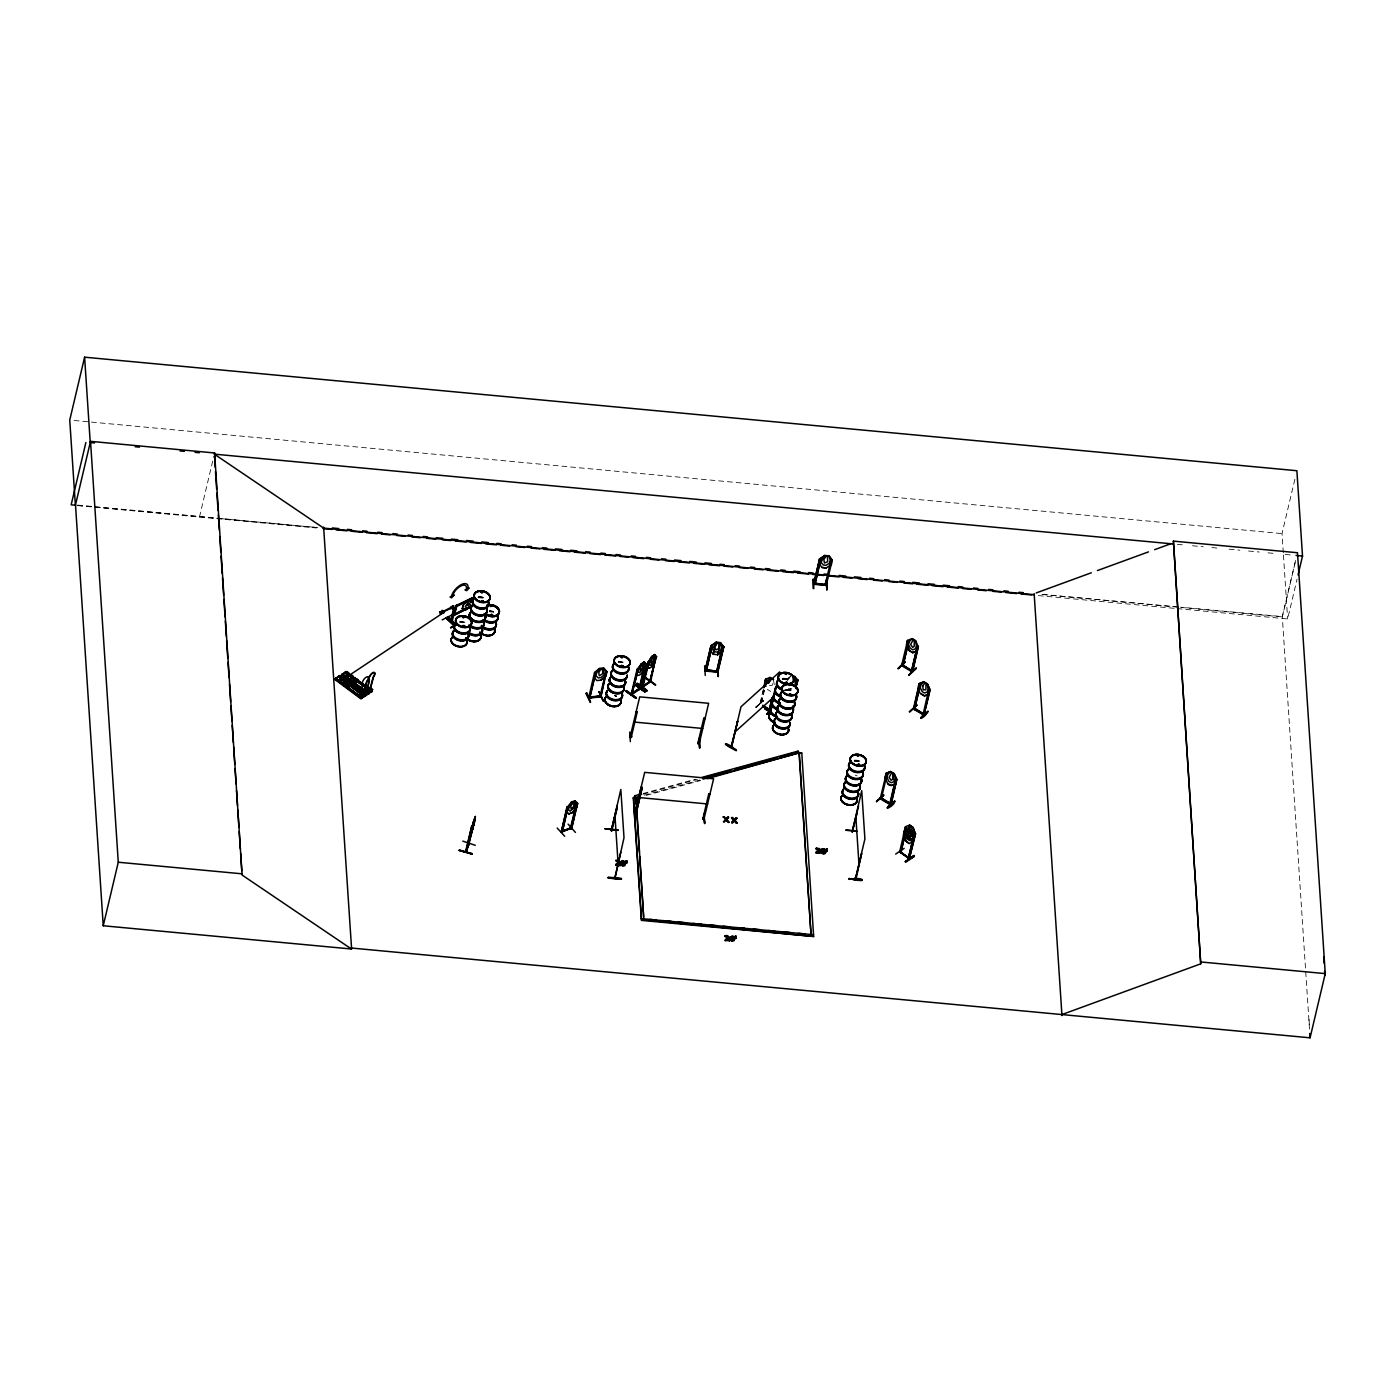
<?xml version="1.0" encoding="UTF-8"?>
<svg xmlns="http://www.w3.org/2000/svg" width="1395" height="1395" viewBox="0 0 1395 1395"><rect width="100%" height="100%" fill="white"/><g stroke="black" fill="none" stroke-linecap="round" stroke-linejoin="round"><path stroke-width="0.75" stroke-dasharray="5 3.75" d="M199.468 517.022L213.836 456.235M763.03 700.743L756.177 706.986M763.239 689.827L759.804 704.632L760.135 703.289M760.537 702.191L763.501 689.618M761.217 702.993L764.198 690.42M761.478 702.784L764.46 690.194M756.038 707.509L763.675 700.621L756.003 707.335M772.534 683.689L772.115 685.451L769.412 685.555M1283.295 552.804L1282.022 533.605L1294.909 479.113M1295.571 560.459L1282.301 616.59L1180.885 607.226M1309.504 1029.126L1282.319 616.921L1295.536 561.017M1177.101 608.586L1287.655 618.944L1297.071 579.117M787.495 680.655L789.5 677.97M767.285 689.322L770.755 691.467M755.532 707.108L763.64 700.604M790.407 676.436L785.315 680.708L790.494 676.627M643.13 793.493L695.46 779.177M642.938 794.278L697.361 779.404M644.385 795.167L700.9 779.718M646.286 795.377L700.708 780.503M77.684 505.426L220.096 518.574M222.258 518.766L317.206 527.537M1178.723 607.017L1040.618 594.287L1178.74 607.226M74.092 420.47L89.263 421.9M91.442 422.092L1282.022 533.605M1177.363 544.346L1183.832 544.957M1192.463 545.759L1203.257 546.77M1211.889 547.572L1220.52 548.392M1229.152 549.194L1239.928 550.205M1248.56 551.008L1259.354 552.019M1267.985 552.838L1276.617 553.641M1285.248 554.443L1293.88 555.262M1180.902 607.435L1282.319 616.921M77.649 505.077L321.548 527.92M77.51 505.6L316.526 527.99M1038.368 595.595L1174.921 608.394M614.637 695.39L616.642 696.157A8.196 5.528 13.3 0 0 614.62 695.442M773.44 679.766L774.242 684.753M1283.435 554.948L1287.655 618.944M1309.051 1019.518L1309.504 1027.644M478.067 597.81A8.178 5.528 13.3 0 1 482.234 598.193M478.136 597.322A8.3 5.597 13.3 0 1 484.361 598.472M478.223 596.973A8.3 5.597 13.3 0 1 484.449 598.124M478.345 596.659A8.178 5.51 13.3 0 1 484.483 597.792M489.331 611.725A8.178 5.528 13.3 0 1 491.424 612.109M489.418 611.237A8.3 5.597 13.3 0 1 493.551 612.388M489.506 610.888A8.3 5.597 13.3 0 1 493.638 612.021M489.61 610.574A8.178 5.51 13.3 0 1 493.673 611.707M459.67 622.275A8.3 5.597 13.3 0 1 463.907 622.676M459.757 621.926A8.3 5.597 13.3 0 1 463.977 622.327M459.897 621.612A8.178 5.51 13.3 0 1 466.035 622.745M618.142 662.276A8.3 5.597 13.3 0 1 622.379 662.677M618.229 661.928A8.3 5.597 13.3 0 1 622.449 662.311M618.369 661.614A8.178 5.51 13.3 0 1 624.507 662.747M614.55 695.704A8.178 5.51 13.3 0 1 616.538 696.454A8.196 5.528 13.3 0 0 614.567 695.669M784.06 690.508A8.3 5.597 13.3 0 1 790.215 690.525M785.908 690.473A8.3 5.597 13.3 0 1 788.001 690.49M784.217 690.194A8.178 5.51 13.3 0 1 792.255 690.943M790.825 688.433A8.178 5.51 13.3 0 1 785.245 689.548M782.438 678.284A8.178 5.51 13.3 0 1 790.302 680.481M791.75 688.555A8.178 5.51 13.3 0 1 788.942 690.333M782.159 679.452A8.178 5.51 13.3 0 1 786.327 679.836M790.738 689.269A8.3 5.597 13.3 0 1 785.071 690.403M782.211 678.964A8.3 5.597 13.3 0 1 788.454 680.115M790.825 688.921A8.3 5.597 13.3 0 1 785.158 690.054M782.299 678.598A8.3 5.597 13.3 0 1 788.541 679.749M790.023 689.06A8.3 5.597 13.3 0 1 790.93 690.525M790.006 688.694A8.178 5.51 13.3 0 1 790.913 690.141M789.936 689.426A8.3 5.597 13.3 0 1 790.843 690.874M788.384 688.572A8.178 5.51 13.3 0 1 789.744 689.862M854.176 761.356A8.178 5.51 13.3 0 1 858.343 761.74M854.228 760.85A8.3 5.597 13.3 0 1 860.471 762.001M854.315 760.502A8.3 5.597 13.3 0 1 860.558 761.653M854.455 760.188A8.178 5.51 13.3 0 1 862.319 762.367M855.17 775.149A8.161 5.493 13.3 0 1 857.14 775.899"/><path stroke-width="1.5" d="M369.239 692.513L371.209 688.903L367.129 691.467L369.396 679.749A4.377 1.744 -53.3 0 1 370.442 675.302A4.377 1.744 -53.3 0 1 374.505 672.652A4.377 1.744 -53.3 0 1 373.459 677.098L369.483 692.687L370.529 689.392L346.099 671.727C355.533 673.21 336.003 680.254 348.82 673.366M369.413 689.636L369.937 687.578L372.604 689.548L371.279 691.955M363.642 694.675L363.049 693.367L362.822 696.925L364.792 693.315L364.13 696.07M370.285 689.793L370.721 689.252M608.272 878.135C648.239 881.431 581.419 874.682 621.176 879.321M608.342 877.193L621.263 878.344M621.159 878.902L608.22 877.682M849.171 879.338C865.127 876.025 867.952 884.064 849.241 878.397M862.093 880.489L849.119 878.902M915.382 833.792L913.08 827.444L909.767 825.02L905.477 826.694L899.67 851.979L909.523 857.977M899.967 851.055L901.135 851.403M900.891 851.979L909.296 858.971L915.556 833.547L914.318 832.78L908.424 858.256M908.79 857.995L909.61 858.692L900.037 851.735M909.819 857.733L908.999 857.14M819.493 851.595C817.766 854.246 815.116 852.31 819.894 852.746A2.162 1.447 13.3 0 0 820.417 852.031M472.696 825.77L470.969 833.547L474.317 822.457M626.774 863.296L626.965 860.942C624.071 861.221 628.343 865.563 625.954 860.837M736.054 938.504C735.549 931.843 735.339 942.392 736.264 936.15M826.328 848.735C827.915 854.647 826.014 846.538 827.218 849.346M827.148 851.194L827.34 848.823M454.944 614.096L464.936 608.778M457.159 605.046L456.409 606.563M454.404 615.003L456.217 605.378L454.334 615.09L470.568 606.511L467.185 607.732L465.215 606.86L468.65 601.559L471.737 600.077M820.434 851.735L820.277 852.554A2.162 1.447 13.3 0 1 819.772 853.269L816.232 853.095L816.319 851.892L819.423 852.014L817.453 850.566L819.336 851.874M466.366 851.212L468.964 843.905M466.593 850.305L465.459 851.578M469.226 843.504L468.859 842.58L468.598 843.644M474.457 822.492L472.19 830.339L474.073 822.928M455.537 613.748L454.997 614.375M453.236 609.685L455.049 608.237L453.724 608.534L450.393 621.368L451.544 620.949M450.812 607.488L442.633 611.725M441.901 611.83C441.082 607.627 446.138 613.277 442.86 613.085M349.517 685.433L348.82 683.986L347.041 684.247M454.072 609.074L453.061 609.51L454.822 608.011M454.351 608.656L451.038 622.013L452.137 621.49M728.853 937.928C728.486 933.377 722.523 936.376 727.928 937.736M611.219 829.938L611.341 830.827L617.27 805.578M612.074 829.92C611.132 826.607 611.864 832.989 611.707 829.851M614.62 877.193L615.195 876.566M615.021 878.205L624.001 837.715L620.827 789.465L611.289 830.688M852.31 830.914L852.955 830.967M857.193 812.884L852.136 831.961L861.726 790.686L864.9 838.936L855.362 879.46C854.943 874.979 856.757 880.681 855.798 878.519M855.466 878.466L856.024 877.612M618.63 862.528C618.002 859.215 613.922 861.412 618.683 862.145M462.582 617.392L463.89 617.619L462.739 617.392M462.844 617.497L463.925 617.27M463.14 625.867L463.279 626.512M463.611 625.535L464.587 626.46L462.704 626.024M482.095 592.823L481.728 591.986M481.903 592.596L481.083 592.055M482.408 592.561L481.048 592.439M483.42 601.82L483.019 600.774M491.232 605.883L490.308 606.459L491.249 606.302M490.238 615.09L491.441 614.323M490.377 614.776L490.656 615.736M491.807 615.422L492.679 615.09L491.912 615.718M561.784 831.629L561.226 832.379L567.224 807.164L568.393 806.694M568.253 806.868L566.963 806.868L561.174 832.344L571.793 827.723M621.874 656.853L621.019 657.254L622.432 657.394M621.961 657.167L622.414 657.516M621.525 665.694L623.425 666.775M623.513 666.13L622.083 665.711M622.885 666.688L623.373 665.903M786.396 673.802L785.211 674.186M785.437 673.855L786.013 674.5M785.141 682.8L786.972 682.225L787.059 683.742M786.623 683.48L786.623 682.12M789.151 685.433L790.076 685.329M789.5 694.03C793.441 695.39 785.995 694.57 791.035 694.222M791.296 694.78L789.396 693.629M857.297 755.497L858.5 756.09M857.158 764.704L859.459 764.477M859.32 765.524L859.529 764.617L858.64 765.367M362.56 693.716L362.369 693.019M363.886 693.89L366.798 681.318A4.377 1.744 -53.3 0 0 367.844 676.871A4.377 1.744 -53.3 0 0 363.781 679.522A4.377 1.744 -53.3 0 0 362.735 683.968M368.89 689.113L370.25 689.252M370.547 690.281L370.756 689.531M371 689.827L370.041 689.095M620.758 862.877L620.949 861.848M730.056 938.085L730.248 937.056M821.149 850.776C820.992 847.759 826.067 849.119 825.509 851.77M887.063 774.12L881.239 799.265L880.681 797.469M911.371 670.35L903.175 665.45M913.289 708.904L914.492 709.549L920.316 684.335C917.352 681.911 918.241 692.722 920.84 693.803L924.484 695.948L929.105 694.012L924.449 695.809M913.568 708.067L923.228 713.769M914.388 709.497L919.584 688.31M928.983 689.2L930.151 689.74L924.065 715.182L923.124 713.682M924.31 714.955L913.62 708.608M625.256 863.958L622.728 865.58L620.897 862.964M825.456 852.886L825.648 851.857M711.991 646.094L710.997 645.589L704.946 671.03L717.85 672.181L723.813 647.001L720.361 642.746L716.088 642.363L710.822 645.99M722.767 646.949L723.639 646.705L722.47 646.6L716.559 672.163L722.418 647.018M831.455 560.058L831.525 564.33L826.276 567.922L821.899 567.503L818.673 562.987M596.049 672.686L594.549 672.564L588.603 698.041L600.896 695.652M605.971 671.815L600.722 696.994M890.08 803.032L889.661 804.305L895.625 778.794L896.636 779.665L890.795 804.88C890.795 804.95 875.432 796.597 881.448 798.341M917.404 646.216L911.301 671.466L912.592 671.692L918.433 646.513L917.16 645.868M822.248 849.764L822.091 851.456M473.742 823.957L474.474 818.778M474.684 819.964C477.631 804.88 470.586 841.865 470.185 834.663M576.955 803.677L576.641 803.764M624.332 864.133L622.85 865.057L621.821 863.052M733.439 940.178L733.09 936.777L730.265 937.178M824.532 852.868L824.183 849.45L822.126 850.287M454.334 615.09L470.377 607.366L470.272 606.25M770.458 710.753L762.734 705.957M638.544 668.746L632.005 693.751M649.146 661.614L642.886 687.037M655.981 656.993L649.617 682.434L656.068 656.452L650.576 681.876L650.767 680.882L649.495 681.266M473.219 825.299L473.812 822.858M764.669 708.834L770.197 712.374L779.648 671.919L741.007 706.759L731.381 747.249L732.427 745.697M773.057 698.32L769.36 713.019L770.005 711.154M362.543 683.829L360.468 695.704L364.548 693.141L362.595 696.75M369.187 679.592L366.92 691.327L369.797 689.444L373.25 676.941A4.377 1.744 -53.3 0 0 374.296 672.495A4.377 1.744 -53.3 0 0 370.25 675.145A4.377 1.744 -53.3 0 0 369.187 679.592L369.396 679.749M611.481 828.996L611.847 830.67M614.951 878.17L614.532 877.124M852.101 831.036L852.938 831.036M1298.047 574.932L1302.512 556.064L1296.879 470.725L84.607 357.19L69.75 420.069L75.382 505.408L90.518 441.343L214.603 452.974L242.085 875.031L351.435 949.001L351.383 948.025L1310.079 1037.81L1325.25 973.623L1297.489 552.734L1173.404 541.12L1200.729 963.84L1061.891 1014.566M85.897 442.477L71.162 504.833L75.522 505.234M214.603 452.974L215.196 467.168M323.623 527.136L351.61 949.019L103.247 925.757L118.279 862.232L90.518 441.343M363.293 691.798L365.943 693.786L365.56 695.425L360.852 698.843L334.713 679.365L339.508 675.633L342.089 677.935M337.869 680.411L342.159 677.604M338.497 676.697L339.508 675.633M443.959 612.335L339.63 681.736C357.887 672.564 332.673 691.78 346.588 680.899M346.169 671.396L341.705 674.744L367.931 694.169L369.012 693.611L342.629 673.994L341.374 675.128L367.513 694.605L341.426 675.128M347.285 687.456L351.592 684.631L348.942 682.661L344.565 685.799L348.942 682.661M350.598 674.692L346.204 677.831L350.598 674.692C359.718 677.307 340.432 683.149 353.249 676.662M355.603 678.423L351.209 681.562L355.603 678.423C364.723 681.039 345.437 686.881 358.253 680.411M365.943 693.786L361.654 697.674L361.968 696.367L359.317 694.396L358.602 696.244L361.462 694.379M359.317 694.396L359.003 695.704L362.595 692.931M361.968 696.367L361.532 698.389L335.219 678.441M372.604 689.548L368.315 693.454L368.629 692.147L365.978 690.159L365.246 692.025L368.123 690.141M365.664 691.467L365.978 690.159M368.629 692.147L367.513 694.605M369.937 687.578L368.855 689.304M442.163 619.886L452.032 614.846M455.066 625.291L446.522 617.497L455.084 625.274L450.655 627.733L454.997 626.233M451.056 606.982L450.951 608.639L453.358 607.488C454.962 604.331 450.027 606.686 450.951 608.639M442.982 612.039L453.131 607.278L453.462 605.831M453.968 608.761L453.724 609.807L455.049 608.237M451.143 621.961L454.351 608.708L455.101 609.877L453.828 610.225M450.655 627.733L454.665 625.501M452.102 621.751L454.979 609.859M469.836 607.819L472.26 605.256L465.703 609.789L462.32 608.604L463.07 605.413L468.04 600.391L472.103 598.542M462.408 608.691L463.07 605.413M471.928 599.292L472.26 597.862L456.2 605.5M455.973 606.267L472.26 597.862M459.286 850.427C498.364 860.872 433.078 842.894 471.841 854.158M475.259 845.283L462.809 841.133M466.244 851.002L466 850.061L465.947 851.926L471.789 825.805L465.546 851.7L469.121 843.713M470.289 834.838L472.591 825.404M468.371 844.428L475.259 818.464L468.807 844.55M468.581 843.556L475.137 817.243L471.894 826.764L472.225 825.945M586.632 692.862L585.9 693.437L590.347 702.365M590.068 697.012L588.481 697.727L600.495 696.489M589.684 697.535L595.159 674.552M589.858 697.936L595.735 672.564M562.307 830.722L560.912 832.065L571.497 828.246M566.928 810.722L562.325 832.013M568.323 806.606L562.202 832.1L562.499 831.263M564.713 836.25L557.198 828.055M599.1 691.676L603.512 701.179L599.1 692.112M601.158 695.966L599.728 697.082L599.641 695.774M599.85 697.029L605.953 671.605M605.639 671.849L606.616 671.413L600.931 696.872M593.764 676.906L596.798 680.551L600.966 680.15L606.023 675.773L606.964 671.78L603.756 668.083L604.07 675.023L600.844 677.639L598.159 677.9L595.996 675.79L596.711 672.791L599.658 668.676L603.704 668.292L599.571 668.484L594.566 672.965L595.892 672.582M575.385 807.67L570.311 828.665L571.741 828.613M576.78 803.555L570.642 828.979L571.706 827.322M577.338 803.119L571.636 828.56M571.619 828.7L577.582 803.415M575.455 832.414L568.079 824.114M635.754 698.354C605.325 676.837 657.237 712.339 625.954 691.292M639.538 688.677L631.22 694.344L632.144 692.914M639.886 689.13L640.165 688.031L631.133 694.414L637.166 669.199L638.282 668.937M638.422 668.693L631.482 694.658L637.933 668.676M635.021 684.736L645.135 692.059L635.074 684.736M618.072 829.885L604.994 828.752L617.95 830.409M637.166 669.199L644.159 661.736L646.042 663.811L639.084 689.601L642.729 672.495M639.015 689.583L645.815 663.846L643.984 661.788M645.833 663.846L639.974 689.025L631.708 694.57M629.738 732.079L630.366 741.652M645.937 663.741L645.1 667.804M649.826 681.51L641.822 687.212L648.535 661.544L642.153 687.526L648.047 663.636M630.313 737.345L630.523 736.438L631.464 737.414L630.034 737.275L639.73 696.855L708.625 703.307L699.209 743.762M637.253 711.938L636.085 711.834L637.253 711.938L631.203 737.484L631.656 736.176M645.501 678.109L655.737 684.91L645.955 677.761M617.183 806.816L611.463 829.833M611.795 830.862L617.253 807.635M644.839 691.85L635.039 685.119M649.843 682.347L656.068 656.452M615.892 860.296C614.794 859.843 623.983 860.419 617.549 864.447C617.514 865.545 621.821 859.076 615.98 860.977M618.578 862.337L615.875 864.726L618.752 861.988M620.217 864.726L620.13 865.789C607.191 864.22 628.482 866.033 616.869 864.412M633.504 797.225L641.561 919.584L813.651 936.498L641.386 920.369L633.313 798.01L640.2 796.301M614.916 877.472L620.775 852.223M641.037 794.069L634.76 795.778L636.26 804.706M633.313 798.01L635.824 798.236L634.76 795.778M636.312 812.901L642.241 787.443L641.072 787.338L635.004 812.779L644.699 772.359L713.612 778.811L703.917 819.336L702.784 819.179L708.799 793.685L710.003 794.104L708.799 793.685M636.19 812.989L642.241 787.443M634.62 817.069L634.498 808.019M626.965 860.942L625.814 861.36M641.264 918.607L813.529 934.737M643.775 918.852L636.015 797.452M704.632 665.833L705.26 675.407M705.207 671.1L710.997 645.589M711.171 649.878L706.358 670.856M710.038 649.843L713.246 654.325L716.088 642.363L720.448 642.642L723.831 647.106M720.448 642.642L717.623 654.708L713.246 654.238M698.128 742.733C697.849 745.54 697.378 740.745 699.401 742.524M703.83 718.181L705.016 718.599L703.83 718.181L697.779 743.622L699.261 742.506M699.575 739.088L699.732 747.615M717.588 672.216L723.639 646.705M718.216 667.507L718.303 676.034M703.028 819.214C706.899 817.348 700.098 818.882 704.161 818.952M704.51 823.625L703.83 814.575L704.702 823.12M704.719 823.155L704.022 814.07M731.555 747.249L737.676 721.215L731.015 747.04L731.956 745.645M731.643 747.179L732.026 745.383L731.294 746.046M723.133 817.191L724.284 816.755L725.923 819.318L723.255 816.668M723.377 821.969L725.522 819.249M728.887 821.934L725.923 820.295L728.765 822.457L726.586 819.318L728.556 817.156L726.045 818.795M728.765 822.457L726.586 819.318M725.923 819.318L727.58 817.069M726.464 819.841L728.556 817.156M737.257 822.719L734.433 820.556L731.765 822.754L733.77 820.556L731.521 817.976L732.671 817.54C733.718 823.277 739.385 813.948 734.834 820.626L737.135 823.242L734.973 820.103L736.944 817.941M732.671 817.54L731.521 817.976M764.756 683.254L765.506 679.295L770.04 677.412L766.622 683.463M731.765 822.754L733.892 820.033L731.643 817.453M763.745 687.735L765.576 679.225L766.762 679.958M764.007 687.508L765.977 679.138M732.741 822.841L734.433 820.556M765.192 686.235L766.675 679.94L765.716 679.348M768.662 683.306L771.086 678.772M737.135 823.242L736.229 822.631M772.115 697.727L769.029 710.247L770.354 710.683M769.395 710.09L772.377 697.517M772.621 697.674L769.569 712.915M775.655 686.985L768.994 712.81L770.336 711.572M725.104 936.708L725.173 935.504M725.051 936.028L728.853 937.126L726.028 940.143L729.55 940.474L725.208 940.614L727.859 937.545M729.515 939.934L729.428 940.997M819.615 558.767L813.686 584.313L819.615 558.767L820.835 559.238M813.843 588.585L813.268 579.047M814.994 584.348L820.783 558.872L814.907 584.418L813.564 583.86M793.267 682.12L793.058 676.924M795.01 683.254L795.725 680.272L794.575 676.348M735.427 938.451L735.235 936.045M795.115 686.41L796.754 679.906M795.656 688.136L797.626 679.749L796.493 679.801L797.731 680.062L795.76 688.45M796.998 684.125L794.4 686.113L796.998 684.125L797.905 680.028L794.697 676.331M793.615 709.096L792.831 705.87M831.089 559.831L825.038 585.29L825.265 584.017L826.66 584.191M832.257 559.953L826.206 585.447L826.537 584.174M826.154 580.739L826.956 589.283M798.027 751.138L799.265 752.812L811.018 934.51L799.091 753.596L798.027 751.138L701.737 777.468M706.986 778.776L799.265 752.812L801.776 753.038L813.651 936.498M801.776 753.038L799.091 753.596M820.26 851.961L818.83 850.933L819.754 848.666L816.267 848.195L819.964 849.66L817.749 850.584M817.453 850.566L819.144 849.729L816.354 848.875L818.429 848.683L818.83 850.933M816.232 853.095L816.319 851.892M817.487 851.089L817.575 850.026M846.033 829.92L856.809 830.897M858.57 806.014L852.24 832.03L853.025 830.984M898.223 668.275L904.762 661.84M918.241 646.861L915.678 640.689L911.946 638.631L907.413 640.497L906.593 644.525L909.278 650.454L912.766 652.738L917.195 650.75M902.722 665.328L901.571 665.694L907.604 640.532L908.686 641.177M907.413 640.497L908.86 640.898L903.018 666.112L901.833 665.415M902.774 666.339L907.378 647.175M855.17 878.536L855.92 879.321L861.674 853.426L855.257 879.391L855.379 877.717M876.583 801.724L883.75 795.15L876.67 801.183M916.236 668.135L909.052 675.163M885.947 773.353L885.145 777.364M896.706 779.788L894.143 773.615L890.411 771.54L885.982 773.528L887.325 773.806L886.348 773.248L880.228 798.725M880.594 798.393L880.681 797.417M880.942 799.195L881.518 797.94M916.463 650.14L911.65 671.135M883.75 795.15L876.444 801.567M894.631 800.957C895.573 806.275 877.438 813.791 894.701 801.044M909.836 712.025L917.125 704.928L909.244 711.677M895.416 780.956L890.149 804.008M889.766 803.52L891.213 803.607L890.69 804.898M895.712 778.846L896.88 779.439L891.056 804.653L880.454 798.393M919.601 683.533L913.847 708.695M914.196 709.497L914.44 708.538M928.861 689.095L923.019 714.676L923.403 713.316M927.902 711.258C924.292 719.436 913.708 721.721 927.954 711.345M895.66 854.071L904.152 848.369M905.564 826.642L903.489 834.751L905.808 841.115L909.121 843.522L913.219 841.795M900.438 850.828L900.002 851.647M900.647 851.63L900.612 852.641L904.884 835.605M905.32 861.726L913.934 855.501L914.335 856.408L905.32 861.726L913.969 855.571M908.441 858.378L908.546 857.262M909.244 858.884L915.556 833.547M1200.729 963.84L1173.404 541.12M472.173 828.02L474.126 819.702M471.649 829.38L473.916 820.016M459.461 849.956L471.998 853.757M472.085 829.519L472.8 827.043M473.759 823.067L472.591 827.88L473.899 823.573M471.091 830.81L474.038 820.051M471.231 830.845L473.236 824.149M471.789 831.106L473.027 826.939M474.004 823.277L471.074 831.978M908.302 858.221L914.422 833.233M362.962 692.931L362.578 693.263M620.827 862.372C621.124 859.111 626.285 861.029 625.134 863.889M734.485 939.672C727.318 946.124 732.392 928.651 734.433 939.689M734.223 940.614L734.555 938.573M825.578 852.362C825.282 855.623 820.103 853.705 821.271 850.845M621.751 862.406L622.955 861.203L624.925 862.79M731.032 937.614C733.822 934.493 734.258 943.125 731.311 939.428M733.561 939.655L731.538 940.614L730.178 938.172M824.654 852.345C820.469 856.704 823.591 844.481 824.584 852.537M471.789 825.805L472.068 826.747M473.097 824.096L474.317 821.271L474.405 822.614M472.312 829.153L470.935 832.379M466.087 851.77L469.435 842.929M643.025 663.026L640.392 667.664L640.514 670.35L642.746 667.542L642.921 662.939M736.176 750.667C728.957 742.157 716.158 741.059 736.229 750.58M369.553 688.816L372.395 691.414L346.065 671.71L341.932 674.779M644.089 661.875L641.299 663.741L638.98 668.606L638.282 671.605L639.573 672.704L643.827 667.856L644.054 661.666M626.477 690.542L636.294 697.587M346.902 684.178L346.745 685.189M349.395 685.66L347.32 684.125M464.273 625.501L464.64 626.512M483.141 600.757L481.502 600.896L483.211 601.262M492.173 615.544L491.929 614.602M622.118 657.777L621.403 657.725M621.089 665.903L621.978 665.432M621.699 665.607L621.786 666.583M623.251 666.165L622.205 666.514M785.769 682.277L786.065 683.097M859.215 764.443L858.064 765.001M600.861 669.077L598.751 672.599L599.275 675.773L602.378 673.977L602.779 672.216L602.221 668.937L600.827 668.972M731.102 746.866L731.852 746.273M600.792 696.925L588.882 698.075M637.515 669.565L641.299 663.741M651.779 656.452L648.1 662.416L651.883 656.522L654.743 654.586L651.796 656.522L648.867 664.456L650.175 665.572L654.429 660.707M644.996 667.734C643.636 669.809 639.224 679.365 636.556 673.384M651.814 666.479L656.644 656.679M647.263 666.322C649.268 672.198 654.691 662.747 655.51 660.62M825.439 852.764L823.085 853.444L821.481 851.961M620.967 861.953C627.209 858.291 621.786 871.143 621.821 862.215M715.216 646.391L717.396 643.112L718.809 643.234L719.035 648.518L715.809 649.808L714.798 648.152M362.072 697.866L335.933 678.389L362.334 697.884L361.497 698.424L335.044 678.981L336.16 678.441M344.914 672.808L345.977 671.919M339.892 678.389L364.304 696.576L365.804 695.564L339.403 675.947L335.131 678.772L361.706 698.302M891.562 772.813L889.121 777.364L891.074 780.276L892.643 779.439L892.73 773.493M824.567 852.607L822.3 851.77M590.538 701.947L586.685 692.844M697.744 743.308L699.052 743.43M621.839 862.127L623.46 861.918L624.21 863.801M813.756 582.988L826.45 585.115M450.533 621.35L451.439 621.002M716.071 642.275L712.374 649.198L714.658 651.814L717.483 652.058L720.831 649.931L721.529 646.949L720.361 642.833M824.707 555.437L821.01 562.359L823.294 564.992L826.119 565.271L829.467 563.161L830.182 560.162L828.996 556.047L832.309 560.371L829.083 555.855L824.707 555.437L819.475 559.116L820.853 558.976M567.172 807.269L571.566 801.916L575.228 800.713L575.228 807.112L570.067 811.158L568.306 809.623L571.566 801.916M634.69 807.618L635.335 817.156M813.145 579.448L813.128 588.498M734.433 819.58L735.967 817.854M640.043 688.188L639.172 688.921M641.822 687.16L650.698 681.074M643.112 686.113L642.45 686.706M724.371 822.056L726.045 819.772M911.981 638.753L909.296 641.63L908.581 644.63L910.394 648.396L912.749 649.774L915.626 648.78L916.341 645.78L915.521 640.828L912.034 638.544M923.699 681.981L920.996 684.858L920.299 687.857L922.112 691.606L924.466 693.001L927.344 691.99L928.059 689.008L927.239 684.056L923.752 681.771L927.396 683.916L929.959 690.089M890.446 771.679L887.743 774.556L887.046 777.556L888.842 781.322L891.196 782.7L894.09 781.706L893.968 773.754L890.498 771.47L886.348 773.248M626.32 690.996L636.19 698.093M905.25 662.067L898.118 668.815L904.692 661.875M339.09 676.488L365.176 696.018M345.698 672.303L371.837 691.78M365.769 695.599L339.403 675.947M367.844 694.222L372.203 691.188M368.402 694.065L341.862 674.203M368.995 693.646L344.286 675.494M369.919 689.95L371.436 689.078L370.564 691.658M728.748 937.806L726.167 939.62M641.805 687.072L642.031 686.148L643.043 686.968M738.042 721.442L737.031 721.808M914.196 640.654L913.028 639.956L910.656 644.438L912.609 647.35L914.178 646.513L914.283 640.584M906.558 644.42L909.278 650.454M902.687 665.363L912.557 671.047M911.301 670.611L912.452 670.978M909.069 674.709L916.201 668.048M908.877 675.145L916.166 668.536M927.396 683.916L930.151 689.74M920.996 693.664L924.571 695.878M914.597 708.573L913.83 707.683M923.019 713.822L923.978 714.205M894.143 773.615L896.88 779.439M887.656 783.432C889.539 789.064 902.844 779.805 891.231 785.647L887.743 783.362M881.692 798.114L891.021 803.973M887.342 808.054L894.683 801.515M735.06 731.904L773.702 697.082M347.111 683.986L347.163 685.677L349.465 685.398M353.493 680.219C357.835 678.389 355.062 684.457 353.406 680.429C356.091 677.203 357.068 683.951 353.476 680.708M482.286 600.565L481.537 601.228L482.844 601.559M483.367 601.681L481.223 601.297M490.744 605.726L491.092 606.494M858.832 764.076L858.884 765.018M600.966 680.15L605.901 675.755M764.565 683.288L765.942 686.357M772.237 679.487L770.999 678.842M770.424 710.055L762.891 705.295M771.243 710.247L766.587 714.048L770.179 711.834M770.127 711.764L767.163 714.38M734.136 940.404L731.73 940.666L731.207 939.097M705.172 670.699L717.797 671.832M699.418 742.837L697.988 742.715M703.08 817.923L704.405 818.342M826.694 584.505L815.116 583.389M826.468 585.429L813.826 584.296M831.35 560.232L832.274 560.267M716.123 642.467L710.822 645.885M819.597 559.168L824.759 555.646M653.61 655.877L650.977 660.515L651.099 663.2L653.348 660.393L653.505 655.789M656.417 656.696L655.301 656.975M632.231 693.123L638.823 688.677M650.471 681.859L642.31 687.439M904.518 830.688L906.837 837.052L910.237 839.406L907.012 836.93L904.431 830.757L908.72 829.083L910.726 826.45L912.626 836.634L911.912 839.616L909.244 840.453L907.099 838.901L905.512 834.96L908.755 829.223L912.034 831.49L914.353 837.854L911.946 831.559L908.633 829.136L904.727 830.67M908.668 829.275L909.052 833.216L911.563 833.233L911.859 831.612M912.905 827.566L909.697 825.23L906.454 830.967L908.058 834.908L910.185 836.459L912.853 835.64L913.08 827.444L915.294 833.861M903.576 834.681L905.983 840.976M909.121 843.522L905.878 841.045M913.899 855.989L905.425 861.709M905.861 862.058L914.335 856.373M339.63 681.736L343.937 678.929M360.259 695.564L363.136 693.681L366.798 681.318M571.967 827.688L561.679 831.437M451.282 607.209L453.706 606.058M456.566 605.814L472.556 598.124M456.322 606.72L472.051 598.717M471.37 601.646L467.464 605.308L470.638 604.732M454.038 614.829L468.301 607.941M349.256 685.59L346.971 685.189M492.383 615.753L490.726 615.596M857.838 764.408L859.058 764.617M912.731 652.598L917.265 650.68M919.131 683.724L923.786 681.911L919.218 683.637L913.411 708.922L923.769 715.112L929.89 689.967L928.878 689.095M586.423 693.315L590.503 702.417M910.15 839.459L914.44 837.785M725.278 936.184L728.103 936.83L725.208 940.614M1036.189 592.945L1091.309 572.787M1097.429 570.555L1148.469 551.897M1154.607 549.665L1170.928 543.701M573.851 801.776L570.764 805.996L571.113 808.891L573.816 806.502L573.764 801.689M568.724 813.878L572.369 812.587L576.798 807.321L577.739 803.328L575.071 800.747M566.265 811.088L568.811 813.965L572.403 812.675L576.867 807.409M562.237 830.984L570.468 828.002M703.638 777.678L730.858 770.232M735.043 769.098L776.91 757.642M781.095 756.508L797.835 751.922M702.993 779.142L799.265 752.812M635.824 798.236L640.009 797.086M364.304 696.576L339.996 678.336M902.042 664.491L903.123 665.119M645.589 677.987L655.371 685.102M454.805 609.284L454.212 610.295M492.139 615.858L490.988 615.753M464.5 626.896L463.611 626.896M621.647 665.432L622.833 665.921M787.042 683.585L785.298 682.922M857.489 756.299L857.663 756.02M859.058 765.471L857.454 765.035M454.02 610.225L453.131 609.249M589.998 696.942L599.588 696.035M902.164 664.561L912.469 671.623M901.763 665.799L912.347 671.971L918.172 646.739L917.073 646.216M706.114 671.187L712.182 646.007L711.014 645.902M717.797 671.291L705.207 669.739L716.542 671.1M631.621 736.752L630.226 736.054L631.307 737.083M770.197 710.962L762.472 706.184M813.791 583.877L826.171 585.046M622.693 666.949L621.507 665.851M858.779 765.524L857.646 765.21M718.181 676.558L718.216 667.577M716.873 670.751L717.762 670.838M642.258 787.756L641.072 787.338M845.928 830.269L856.774 831.437M635.51 811.942L636.591 812.064L635.266 811.925M704.144 818.377L702.906 818.481M617.968 830.217L605.011 828.735M849.154 878.955L862.058 880.106M614.672 877.228L614.445 878.153M94.511 442.93L90.239 442.529L84.607 357.19M135.175 446.731L139.448 447.132M180.094 450.951L184.384 451.352M195.073 452.346L199.345 452.747M1173.038 543.945L214.324 454.142L323.675 528.13L1034.218 594.671M1296.042 555.454L1302.512 556.064M827.444 556.431L826.032 556.291L823.852 559.569L824.445 563.005L827.671 561.714L827.444 556.326M821.986 567.416L826.276 567.922M332.272 527.955L338.776 528.565M347.442 529.368L351.767 529.769M362.613 530.797L366.937 531.199M377.766 532.21L382.108 532.611M392.937 533.622L397.261 534.041M408.09 535.052L412.432 535.453M423.26 536.465L427.602 536.883M436.251 537.685L442.756 538.296M451.422 539.115L457.926 539.708M466.593 540.528L473.079 541.138M481.746 541.94L488.25 542.55M496.916 543.37L501.241 543.771M512.07 544.782L516.412 545.201M527.24 546.212L531.582 546.613M542.411 547.625L546.735 548.026M555.402 548.845L561.906 549.456M570.572 550.258L577.059 550.868M585.726 551.688L590.068 552.089M600.896 553.1L605.221 553.519M616.067 554.53L620.391 554.931M631.22 555.942L635.562 556.361M646.391 557.372L650.715 557.773M661.544 558.785L665.886 559.186M674.552 560.005L681.039 560.616M689.705 561.418L696.21 562.028M704.876 562.848L711.38 563.458M720.047 564.26L724.371 564.679M735.2 565.69L739.542 566.091M750.37 567.102L754.695 567.503M765.524 568.532L769.866 568.933M780.694 569.945L785.019 570.346M793.685 571.165L800.189 571.776M808.856 572.578L813.18 572.996M824.026 574.008L828.351 574.409M839.18 575.42L845.684 576.03M854.35 576.85L860.837 577.46M869.503 578.262L873.845 578.663M884.674 579.692L888.999 580.093M899.845 581.105L904.169 581.506M912.836 582.325L919.34 582.936M928.006 583.738L934.493 584.348M943.159 585.168L949.664 585.778M958.33 586.58L962.655 586.981M973.483 588.01L977.825 588.411M988.654 589.422L992.978 589.823M1003.825 590.835L1008.149 591.253M1018.978 592.265L1023.32 592.666M323.03 528.6L331.696 529.42M336.038 529.821L346.867 530.832M351.209 531.233L362.037 532.262M366.379 532.663L377.225 533.675M381.55 534.076L390.216 534.895M396.721 535.506L405.404 536.308M411.909 536.918L420.575 537.738M427.079 538.348L435.746 539.15M442.25 539.76L450.916 540.58M455.258 540.981L466.087 541.992M470.429 542.411L481.275 543.422M485.6 543.823L496.446 544.835M500.77 545.253L509.454 546.055M515.958 546.666L524.625 547.485M531.129 548.096L539.795 548.898M544.137 549.316L554.966 550.327M559.308 550.729L570.136 551.74M574.478 552.158L585.325 553.17M589.649 553.571L600.495 554.582M604.82 555.001L615.666 556.012M620.008 556.413L628.674 557.233M632.999 557.634L643.845 558.645M650.349 559.255L659.015 560.075M665.52 560.685L674.186 561.487M678.528 561.889L689.357 562.917M693.699 563.318L704.545 564.33M708.869 564.731L719.715 565.76M724.04 566.161L732.724 566.963M739.228 567.573L747.894 568.393M754.399 569.003L763.065 569.805M767.407 570.224L778.236 571.235M782.578 571.636L793.406 572.647M797.748 573.066L808.594 574.077M812.919 574.478L823.765 575.49M828.089 575.908L838.936 576.92M843.278 577.321L851.944 578.14M858.448 578.751L867.115 579.553M873.619 580.163L882.285 580.983M888.789 581.593L897.456 582.395M903.96 583.005L912.644 583.825M916.968 584.226L927.815 585.237M932.139 585.656L942.985 586.667M947.327 587.068L958.156 588.08M962.498 588.498L971.164 589.3M977.668 589.911L986.335 590.73M992.839 591.341L1001.505 592.143M1005.847 592.544L1016.693 593.572M1021.018 593.974L1031.864 594.985M826.886 589.667L826.869 580.756M633.783 722.017L702.679 728.469M638.753 797.521L707.666 803.973M727.458 817.592L728.434 817.679M735.845 818.377L736.822 818.464M731.887 822.23L732.863 822.318M1201.165 961.992L1325.25 973.623M118.279 862.232L242.364 873.845M649.878 919.41L656.347 920.02M662.799 920.63L671.413 921.432M677.865 922.043L686.48 922.845M692.949 923.455L701.563 924.257M710.177 925.059L716.629 925.67M723.098 926.28L729.55 926.873M738.164 927.692L744.616 928.285M753.23 929.105L759.7 929.698M768.314 930.517L774.766 931.11M783.38 931.912L789.849 932.523M798.463 933.325L804.915 933.935M735.113 936.568L736.124 936.673M729.55 940.474L725.295 939.41M815.011 583.075L813.773 583.302M603.024 700.726L599.03 691.676M474.283 821.428L474.265 822.579M471.248 830.792L471.126 831.838M462.32 608.604L465.843 609.755M491.755 614.323L492.749 615.317M622.048 667.054L621.176 666.025M464.901 625.902L462.913 625.535L462.791 626.582M912.435 671.065L912.225 671.971M717.693 667.002L718.303 676.436M699.017 738.548L699.54 748.121M699.662 748.051L699.052 738.6M826.311 580.233L826.956 589.736M826.293 580.669L826.764 589.789M770.302 710.055L762.629 705.521M342.037 674.674L368.158 694.187M338.723 676.732L364.932 696.14L340.223 678.005M909.121 650.593L912.853 652.668M919.357 683.777L920.107 684.335M924.013 714.17L914.911 708.294M891.475 772.882L892.66 773.562M764.722 708.486L770.371 711.816M881.64 798.376L890.01 803.293M769.953 677.482L773.615 679.627L769.988 677.621M905.686 826.782L906.576 827.409L901.03 852.397M914.231 833.129L915.259 833.739M647.053 666.339L649.111 668.362M899.74 851.926L909.313 858.884M649.774 681.771L643.165 686.218M631.36 693.489L632.336 694.082M369.605 687.787L372.256 689.775M345.228 672.25L371.593 691.92L346.553 674.151M365.647 690.385L368.297 692.356M362.944 692.025L365.612 693.995M358.986 694.605L361.636 696.593M899.88 851.055L899.67 851.979M456.706 606.11L454.962 613.451M448.109 617.008L455.206 623.582M456.165 625.012L447.69 616.904L456.078 625.152M857.873 765.158L857.751 765.035M927.937 711.799L920.7 718.268M654.639 654.517L656.539 656.766M603.669 668.205L606.825 671.832M734.311 821.08L736.107 823.155M885.005 777.329L887.586 783.502M599.571 668.484L594.549 672.564M734.345 938.504L731.887 936.411L730.997 938.783M820.312 852.258L818.952 850.357M654.673 654.726L655.127 657.708M821.219 851.961C819.65 847.027 827.235 848.125 825.526 852.38M625.187 862.773C626.843 867.777 619.118 866.574 620.88 862.354M731.085 939.62L731.119 937.423M1309.783 1033.468L1310.079 1037.81L1309.853 1033.747M1034.148 593.677L1061.961 1015.56M855.78 815.831L858.954 864.08M816.267 848.195L816.18 849.398M636.817 813.32L639.381 852.083M639.66 856.39L643.636 916.689M614.881 814.628L618.055 862.86M615.997 864.202L615.927 865.406M215.475 471.51L216.626 488.86M216.905 493.202L218.056 510.553M218.335 514.894L219.329 530.083M219.765 536.587L220.776 551.775M221.055 556.117L222.206 573.467M222.485 577.809L223.636 595.159M223.915 599.501L225.066 616.869M225.345 621.193L226.339 636.382M226.635 640.723L227.769 658.091M228.065 662.416L229.059 677.604M229.495 684.125L230.646 701.476M230.925 705.818L231.919 721.006M232.215 725.33L233.349 742.698M233.645 747.04L234.778 764.39M235.075 768.732L236.069 783.92M236.505 790.424L237.499 805.612M237.795 809.954L238.929 827.305M239.225 831.647L240.358 848.997M240.655 853.339L241.788 870.689M75.504 504.885L103.247 925.757M1323.785 957.162L1324.134 963.265M1324.587 971.391L1324.814 975.454M486.541 609.667A8.178 5.51 13.3 0 1 480.298 616.067A8.178 5.51 13.3 0 1 470.83 609.632M471.004 608.203A8.178 5.51 13.3 0 1 471.719 606.93M486.768 609.249A8.3 5.597 13.3 0 1 478.276 615.561A8.3 5.597 13.3 0 1 471.702 606.459M485.268 615.073A8.178 5.51 13.3 0 1 476.916 621.298A8.178 5.51 13.3 0 1 470.446 612.335M484.361 613.8A8.196 5.528 13.3 0 1 477.927 621.612A8.196 5.528 13.3 0 1 470.377 612.475M488.407 602.309A8.3 5.597 13.3 0 1 479.915 608.621A8.3 5.597 13.3 0 1 473.341 599.519M486.838 608.499A8.178 5.528 13.3 0 1 478.468 614.724A8.178 5.528 13.3 0 1 471.981 605.761M487.308 601.28A8.178 5.528 13.3 0 1 480.891 609.092A8.178 5.528 13.3 0 1 473.341 599.972M486.855 608.883A8.3 5.597 13.3 0 1 478.363 615.195A8.3 5.597 13.3 0 1 471.789 606.11M488.494 601.942A8.3 5.597 13.3 0 1 480.002 608.272A8.3 5.597 13.3 0 1 473.428 599.17M488.459 601.559A8.178 5.51 13.3 0 1 480.107 607.767A8.178 5.51 13.3 0 1 473.637 598.821M485.024 616.119A8.178 5.51 13.3 0 1 475.625 622.083A8.178 5.51 13.3 0 1 471.405 612.335M480.56 634.864A8.143 5.493 13.3 0 1 476.323 641.055A8.161 5.493 13.3 0 1 466.157 637.759A8.143 5.493 13.3 0 0 476.323 641.055A8.161 5.493 13.3 0 0 480.578 634.882A8.196 5.528 13.3 0 1 476.323 641.247A8.196 5.528 13.3 0 1 466.069 637.916M485.146 615.736A8.196 5.528 13.3 0 1 478.851 622.17A8.196 5.528 13.3 0 1 469.365 615.718M469.54 614.271A8.196 5.528 13.3 0 1 470.255 612.998M483.524 622.501A8.178 5.528 13.3 0 1 479.27 628.726A8.178 5.528 13.3 0 1 469.051 625.396A8.3 5.597 13.3 0 1 462.617 633.365A8.3 5.597 13.3 0 1 454.962 624.123M481.868 629.441A8.178 5.51 13.3 0 1 477.613 635.667A8.178 5.51 13.3 0 1 467.412 632.336M483.734 622.083A8.3 5.597 13.3 0 1 479.409 628.413A8.3 5.597 13.3 0 1 469.051 625.03A8.178 5.51 13.3 0 1 462.704 632.877A8.178 5.51 13.3 0 1 455.171 623.774M480.508 635.248A8.178 5.528 13.3 0 1 476.253 641.491A8.196 5.528 13.3 0 1 466.017 638.16A8.178 5.528 13.3 0 0 476.253 641.491A8.196 5.528 13.3 0 0 480.525 635.248M482.095 629.023A8.3 5.597 13.3 0 1 478.712 635.109A8.3 5.597 13.3 0 1 468.79 633.278M482.164 628.674A8.3 5.597 13.3 0 1 478.781 634.742A8.3 5.597 13.3 0 1 468.859 632.911M482.164 628.273A8.178 5.528 13.3 0 1 478.816 634.272A8.178 5.528 13.3 0 1 469.034 632.458M483.821 621.734A8.3 5.597 13.3 0 1 480.438 627.802A8.3 5.597 13.3 0 1 470.499 625.971M483.786 621.333A8.178 5.51 13.3 0 1 480.455 627.314A8.178 5.51 13.3 0 1 470.69 625.518M486.942 605.343A8.196 5.528 13.3 0 1 497.701 607.993A8.196 5.528 13.3 0 1 496.777 615.439A8.196 5.528 13.3 0 1 485.861 614.079M497.387 616.625A8.178 5.528 13.3 0 1 493.132 622.867A8.178 5.528 13.3 0 1 482.914 619.537M495.731 623.565A8.178 5.51 13.3 0 1 492.4 629.546A8.178 5.51 13.3 0 1 482.635 627.75M496.045 622.798A8.3 5.597 13.3 0 1 491.72 629.128A8.3 5.597 13.3 0 1 481.362 625.745M496.027 622.414A8.178 5.528 13.3 0 1 491.772 628.639A8.178 5.528 13.3 0 1 481.554 625.309M479.915 632.266A8.178 5.51 13.3 0 0 490.116 635.597A8.178 5.51 13.3 0 0 494.371 629.372A8.196 5.528 13.3 0 1 491.057 635.388A8.196 5.528 13.3 0 1 481.24 633.574M481.362 633.173A8.178 5.51 13.3 0 0 491.127 634.969A8.178 5.51 13.3 0 0 494.458 628.988A8.196 5.528 13.3 0 1 490.186 635.405A8.196 5.528 13.3 0 1 479.932 632.057M495.957 623.164A8.3 5.597 13.3 0 1 492.575 629.232A8.3 5.597 13.3 0 1 482.653 627.401M497.596 616.224A8.3 5.597 13.3 0 1 494.214 622.292A8.3 5.597 13.3 0 1 484.292 620.461M497.684 615.858A8.3 5.597 13.3 0 1 494.301 621.943A8.3 5.597 13.3 0 1 484.379 620.112M497.649 615.474A8.178 5.51 13.3 0 1 494.318 621.455A8.178 5.51 13.3 0 1 484.553 619.642M468.11 634.62A8.178 5.528 13.3 0 1 458.693 640.601A8.178 5.528 13.3 0 1 454.456 630.819M468.301 634.202A8.3 5.597 13.3 0 1 458.763 640.27A8.3 5.597 13.3 0 1 454.474 630.366M466.767 640.043A8.143 5.493 13.3 0 1 457.42 645.99A8.143 5.493 13.3 0 1 453.201 636.277M469.034 625.814A8.3 5.597 13.3 0 1 462.53 633.731A8.3 5.597 13.3 0 1 454.892 624.489M468.371 633.452A8.178 5.528 13.3 0 1 460.001 639.677A8.178 5.528 13.3 0 1 453.532 630.714M469.749 627.68A8.178 5.528 13.3 0 1 461.379 633.905A8.178 5.528 13.3 0 1 454.892 624.925M468.389 633.853A8.3 5.597 13.3 0 1 458.85 639.921A8.3 5.597 13.3 0 1 454.543 629.999M626.93 676.104A8.178 5.51 13.3 0 1 617.165 680.586A8.178 5.51 13.3 0 1 611.742 671.884M627.157 675.703A8.3 5.597 13.3 0 1 617.235 680.272A8.3 5.597 13.3 0 1 611.725 671.413M628.413 667.263A8.3 5.597 13.3 0 1 618.874 673.332A8.3 5.597 13.3 0 1 614.585 663.41M627.209 674.936A8.178 5.51 13.3 0 1 616.433 679.103A8.178 5.51 13.3 0 1 613.207 669.67M628.57 669.164A8.178 5.51 13.3 0 1 617.793 673.314A8.178 5.51 13.3 0 1 614.585 663.898M627.244 675.354A8.3 5.597 13.3 0 1 617.322 679.906A8.3 5.597 13.3 0 1 611.795 671.065M628.5 666.897A8.3 5.597 13.3 0 1 618.961 672.983A8.3 5.597 13.3 0 1 614.654 663.061M628.482 666.514A8.178 5.51 13.3 0 1 619.084 672.495A8.178 5.51 13.3 0 1 614.846 662.73M621.891 694.396A8.178 5.51 13.3 0 1 613.521 700.604A8.178 5.51 13.3 0 1 607.052 691.658M622.1 693.978A8.3 5.597 13.3 0 1 613.608 700.29A8.3 5.597 13.3 0 1 607.034 691.205M620.601 699.819A8.178 5.51 13.3 0 1 612.248 706.027A8.161 5.493 13.3 0 1 605.796 697.099A8.178 5.51 13.3 0 0 612.248 706.027A8.161 5.493 13.3 0 0 620.583 699.837A8.196 5.528 13.3 0 1 612.213 706.219A8.196 5.528 13.3 0 1 605.709 697.221M625.03 681.074A8.178 5.51 13.3 0 1 616.677 687.282A8.178 5.51 13.3 0 1 610.208 678.336M625.152 680.69A8.196 5.528 13.3 0 1 616.764 686.933A8.196 5.528 13.3 0 1 610.278 677.953M623.739 687.037A8.3 5.597 13.3 0 1 615.247 693.35A8.3 5.597 13.3 0 1 608.673 684.265M622.536 694.71A8.178 5.51 13.3 0 1 612.754 699.209A8.178 5.51 13.3 0 1 607.331 690.49M623.53 687.456A8.178 5.51 13.3 0 1 615.178 693.664A8.178 5.51 13.3 0 1 608.708 684.718M622.187 693.629A8.3 5.597 13.3 0 1 613.695 699.941A8.3 5.597 13.3 0 1 607.121 690.839M623.827 686.689A8.3 5.597 13.3 0 1 615.334 693.001A8.3 5.597 13.3 0 1 608.761 683.899M624.175 687.77A8.178 5.51 13.3 0 1 614.41 692.269A8.178 5.51 13.3 0 1 608.97 683.55M794.313 702.818A8.178 5.51 13.3 0 1 784.932 708.799A8.178 5.51 13.3 0 1 780.694 699.034M794.54 702.4A8.3 5.597 13.3 0 1 784.984 708.468A8.3 5.597 13.3 0 1 780.694 698.564M793.023 708.224A8.161 5.493 13.3 0 1 783.641 714.188A8.161 5.493 13.3 0 1 779.439 704.458M793.023 708.398A8.196 5.528 13.3 0 1 783.589 714.397A8.161 5.493 13.3 0 1 779.334 704.859A8.196 5.528 13.3 0 0 783.537 714.693A8.196 5.528 13.3 0 0 792.953 708.695A8.161 5.493 13.3 0 1 783.554 714.589A8.196 5.528 13.3 0 1 779.352 704.597M796.179 695.46A8.3 5.597 13.3 0 1 786.64 701.528A8.3 5.597 13.3 0 1 782.333 691.624M794.592 701.65A8.178 5.51 13.3 0 1 785.193 707.631A8.178 5.51 13.3 0 1 780.973 697.866M795.952 695.878A8.178 5.51 13.3 0 1 786.571 701.859A8.178 5.51 13.3 0 1 782.333 692.094M794.627 702.051A8.3 5.597 13.3 0 1 785.071 708.119A8.3 5.597 13.3 0 1 780.781 698.197M796.266 695.111A8.3 5.597 13.3 0 1 786.71 701.179A8.3 5.597 13.3 0 1 782.421 691.257M796.231 694.71A8.178 5.51 13.3 0 1 787.879 700.935A8.178 5.51 13.3 0 1 781.409 691.972M789.64 722.593A8.178 5.51 13.3 0 1 781.287 728.818A8.178 5.51 13.3 0 1 774.818 719.855M790.233 723.691A8.3 5.597 13.3 0 1 780.311 728.26A8.3 5.597 13.3 0 1 774.8 719.401M788.245 728.417A8.161 5.493 13.3 0 1 779.91 734.607A8.196 5.528 13.3 0 1 773.423 725.662A8.161 5.493 13.3 0 0 779.91 734.607A8.196 5.528 13.3 0 0 788.297 728.417M788.716 729.48A8.161 5.493 13.3 0 1 778.968 733.962A8.161 5.493 13.3 0 1 773.562 725.278M793.145 710.753A8.161 5.493 13.3 0 1 782.386 714.92A8.161 5.493 13.3 0 1 779.177 705.504M788.349 728.173A8.196 5.528 13.3 0 1 779.962 734.415A8.196 5.528 13.3 0 1 773.475 725.435M792.901 708.904A8.196 5.528 13.3 0 1 783.484 714.903A8.196 5.528 13.3 0 1 779.23 705.103M791.506 715.251A8.3 5.597 13.3 0 1 781.95 721.32A8.3 5.597 13.3 0 1 777.66 711.398M790.285 722.924A8.178 5.51 13.3 0 1 780.52 727.405A8.178 5.51 13.3 0 1 775.097 718.704M791.662 717.135A8.178 5.51 13.3 0 1 781.897 721.633A8.178 5.51 13.3 0 1 776.457 712.915M790.32 723.325A8.3 5.597 13.3 0 1 780.398 727.894A8.3 5.597 13.3 0 1 774.888 719.053M791.593 714.885A8.3 5.597 13.3 0 1 782.037 720.953A8.3 5.597 13.3 0 1 777.747 711.049M791.558 714.502A8.178 5.51 13.3 0 1 784.252 720.849A8.178 5.51 13.3 0 1 776.021 713.037M776.736 711.764A8.178 5.51 13.3 0 1 777.939 710.718M781.235 697.273A8.178 5.51 13.3 0 1 775.812 688.555M781.305 696.959A8.3 5.597 13.3 0 1 775.794 688.101M779.962 702.661A8.161 5.493 13.3 0 1 774.539 693.978M779.91 702.871A8.196 5.528 13.3 0 1 774.469 694.135M780.938 689.252A8.3 5.597 13.3 0 1 777.433 681.161M779.543 695.355A8.178 5.51 13.3 0 1 776.091 687.404M782.874 690.333A8.178 5.51 13.3 0 1 777.451 681.614M781.392 696.593A8.3 5.597 13.3 0 1 775.882 687.735M781.026 688.903A8.3 5.597 13.3 0 1 777.521 680.795M781.183 688.415A8.178 5.51 13.3 0 1 778.933 679.417M776.562 717.047A8.178 5.51 13.3 0 1 772.342 707.3M776.631 716.734A8.3 5.597 13.3 0 1 772.342 706.812M779.718 703.725A8.161 5.493 13.3 0 1 775.498 693.978M779.788 703.376A8.196 5.528 13.3 0 1 774.347 694.64M778.27 709.793A8.3 5.597 13.3 0 1 773.981 699.871M776.841 715.879A8.178 5.51 13.3 0 1 772.603 706.132M778.201 710.107A8.178 5.51 13.3 0 1 773.981 700.36M776.719 716.367A8.3 5.597 13.3 0 1 772.411 706.463M778.358 709.427A8.3 5.597 13.3 0 1 774.068 699.523M778.48 708.939A8.178 5.51 13.3 0 1 773.057 700.238M862.651 773.196A8.178 5.51 13.3 0 1 853.252 779.16A8.178 5.51 13.3 0 1 849.032 769.412M862.86 772.778A8.3 5.597 13.3 0 1 853.322 778.846A8.3 5.597 13.3 0 1 849.032 768.941M861.343 778.619A8.161 5.493 13.3 0 1 854.054 784.966A8.161 5.493 13.3 0 1 845.841 777.172M846.556 775.899A8.161 5.493 13.3 0 1 847.759 774.853A8.196 5.528 13.3 0 0 846.469 776.021M861.36 778.776A8.196 5.528 13.3 0 1 854.019 785.158A8.196 5.528 13.3 0 1 845.754 777.311M864.499 765.838A8.3 5.597 13.3 0 1 854.961 771.906A8.3 5.597 13.3 0 1 850.671 762.001M862.912 772.028A8.178 5.51 13.3 0 1 853.531 778.009A8.178 5.51 13.3 0 1 849.293 768.244M864.29 766.256A8.178 5.51 13.3 0 1 854.891 772.22A8.178 5.51 13.3 0 1 850.671 762.472M862.947 772.429A8.3 5.597 13.3 0 1 853.409 778.497A8.3 5.597 13.3 0 1 849.102 768.575M864.586 765.489A8.3 5.597 13.3 0 1 855.048 771.557A8.3 5.597 13.3 0 1 850.741 761.635M864.569 765.088A8.178 5.51 13.3 0 1 856.199 771.295A8.178 5.51 13.3 0 1 849.729 762.35M857.977 792.97A8.178 5.51 13.3 0 1 849.607 799.195A8.178 5.51 13.3 0 1 843.138 790.233M858.187 792.552A8.3 5.597 13.3 0 1 849.694 798.864A8.3 5.597 13.3 0 1 843.121 789.779M856.6 798.777A8.178 5.51 13.3 0 1 848.247 804.985A8.196 5.528 13.3 0 1 841.743 796.039A8.178 5.51 13.3 0 0 848.247 804.985A8.196 5.528 13.3 0 0 856.617 798.777A8.161 5.493 13.3 0 1 848.247 804.985A8.161 5.493 13.3 0 1 841.795 796.057M856.669 798.376A8.161 5.493 13.3 0 1 848.334 804.584A8.161 5.493 13.3 0 1 841.882 795.656M861.29 782.543A8.161 5.493 13.3 0 1 850.723 785.263A8.161 5.493 13.3 0 1 846.312 776.893M856.687 798.55A8.196 5.528 13.3 0 1 848.299 804.793A8.196 5.528 13.3 0 1 841.795 795.813M861.238 779.282A8.196 5.528 13.3 0 1 851.804 785.28A8.196 5.528 13.3 0 1 847.567 775.481M860.209 787.129A8.3 5.597 13.3 0 1 849.259 791.349A8.3 5.597 13.3 0 1 845.98 781.775M858.622 793.284A8.178 5.51 13.3 0 1 847.829 797.452A8.178 5.51 13.3 0 1 844.62 788.018M859.983 787.512A8.178 5.51 13.3 0 1 849.206 791.68A8.178 5.51 13.3 0 1 845.98 782.246M858.64 793.703A8.3 5.597 13.3 0 1 848.718 798.271A8.3 5.597 13.3 0 1 843.208 789.413M859.913 785.263A8.3 5.597 13.3 0 1 850.375 791.331A8.3 5.597 13.3 0 1 846.067 781.409M859.878 784.862A8.178 5.51 13.3 0 1 850.497 790.843A8.178 5.51 13.3 0 1 846.259 781.078M439.617 611.76C440.454 617.584 443.401 610.33 439.617 611.76M637.149 683.306C637.951 689.74 659.137 696.925 637.131 683.323M922.793 685.904L923.159 689.88L925.896 689.74L926.001 683.794L924.745 683.184L922.793 685.904M907.849 833.146L909.174 837.994L911.04 835.483L910.761 831.28L909.679 830.496L907.849 833.146M725.801 743.884L736.577 750.318L725.766 743.953M636.992 683.742L646.792 690.943L636.974 683.794M907.203 831.298L908.215 835.57L905.686 837.366L908.633 836.512L910.377 840.784L909.348 836.355L911.755 834.611L908.947 835.378L907.203 831.298M445.999 618.037L454.439 625.919L446.034 618.002M454.02 595.09L451.614 597.862L450.079 596.973L451.439 596.328A11.021 5.231 -47.2 0 1 461.518 584.488A11.021 5.231 -47.2 0 1 467.848 588.498L469.208 587.853L466.68 590.678L465.006 589.858L466.366 589.213A9.207 4.377 -47.2 0 0 461.065 585.865A9.207 4.377 -47.2 0 0 452.66 595.735L454.02 595.09M722.732 650.942L717.623 654.708L722.732 650.942M476.811 621.699A8.178 5.51 13.3 0 0 485.164 615.491A8.196 5.528 13.3 0 1 476.811 621.717A8.196 5.528 13.3 0 1 470.324 612.719A8.178 5.51 13.3 0 0 476.811 621.699M476.741 599.902A8.178 5.51 13.3 0 0 490.029 598.647A8.178 5.51 13.3 0 0 479.723 590.835A8.196 5.528 13.3 0 0 476.724 599.955A8.196 5.528 13.3 0 0 490.064 598.682A8.196 5.528 13.3 0 0 479.706 590.835A8.178 5.51 13.3 0 0 476.741 599.902M476.602 600.513A8.178 5.51 13.3 0 0 489.889 599.24A8.178 5.51 13.3 0 0 479.584 591.428A8.178 5.51 13.3 0 0 476.602 600.513M476.671 600.146A8.196 5.528 13.3 0 0 490.011 598.891A8.196 5.528 13.3 0 0 479.671 591.044A8.196 5.528 13.3 0 0 476.671 600.146M497.753 607.767A8.196 5.528 13.3 0 0 486.994 605.116A8.178 5.51 13.3 0 1 497.736 607.767A8.196 5.528 13.3 0 1 496.829 615.212A8.196 5.528 13.3 0 1 485.913 613.852A8.178 5.51 13.3 0 0 496.812 615.16A8.178 5.51 13.3 0 0 497.736 607.767M497.596 608.359A8.178 5.51 13.3 0 0 486.872 605.726A8.161 5.493 13.3 0 1 497.579 608.377A8.178 5.51 13.3 0 1 496.672 615.77A8.161 5.493 13.3 0 1 485.791 614.428A8.178 5.51 13.3 0 0 496.672 615.77A8.161 5.493 13.3 0 0 497.579 608.377M457.316 646.426A8.178 5.528 13.3 0 0 466.732 640.444A8.196 5.528 13.3 0 1 457.316 646.426A8.178 5.528 13.3 0 1 453.079 636.643A8.196 5.528 13.3 0 0 457.316 646.426M458.275 624.873A8.178 5.51 13.3 0 0 471.58 623.6A8.178 5.51 13.3 0 0 461.274 615.788A8.196 5.528 13.3 0 0 458.257 624.908A8.196 5.528 13.3 0 0 471.597 623.635A8.196 5.528 13.3 0 0 461.257 615.788A8.178 5.51 13.3 0 0 458.275 624.873M458.135 625.466A8.178 5.51 13.3 0 0 471.423 624.193A8.178 5.51 13.3 0 0 461.117 616.381A8.178 5.51 13.3 0 0 458.135 625.466M458.205 625.134A8.196 5.528 13.3 0 0 471.545 623.861A8.196 5.528 13.3 0 0 461.204 616.015A8.196 5.528 13.3 0 0 458.205 625.134M614.776 686.096A8.178 5.51 13.3 0 0 625.553 681.928A8.196 5.528 13.3 0 1 614.759 686.096A8.196 5.528 13.3 0 1 611.533 676.627A8.178 5.51 13.3 0 0 614.776 686.096M616.747 664.857A8.178 5.51 13.3 0 0 630.052 663.601A8.178 5.51 13.3 0 0 619.746 655.789A8.196 5.528 13.3 0 0 616.73 664.909A8.196 5.528 13.3 0 0 630.069 663.636A8.196 5.528 13.3 0 0 619.729 655.789A8.178 5.51 13.3 0 0 616.747 664.857M614.864 685.677A8.178 5.51 13.3 0 0 625.64 681.527A8.196 5.528 13.3 0 1 614.829 685.869A8.196 5.528 13.3 0 1 611.585 676.401A8.178 5.51 13.3 0 0 614.864 685.677M616.607 665.467A8.178 5.51 13.3 0 0 629.895 664.194A8.178 5.51 13.3 0 0 619.589 656.382A8.178 5.51 13.3 0 0 616.607 665.467M612.161 706.411A8.178 5.51 13.3 0 0 620.513 700.203A8.196 5.528 13.3 0 1 612.143 706.445A8.196 5.528 13.3 0 1 605.657 697.465A8.178 5.51 13.3 0 0 612.161 706.411M784.531 693.071A8.161 5.493 13.3 0 0 797.783 691.815A8.196 5.528 13.3 0 0 787.477 683.986A8.196 5.528 13.3 0 0 784.496 693.106A8.196 5.528 13.3 0 0 797.835 691.833A8.161 5.493 13.3 0 0 787.495 684.003A8.161 5.493 13.3 0 0 784.531 693.071M784.391 693.664A8.161 5.493 13.3 0 0 797.644 692.408A8.161 5.493 13.3 0 0 787.355 684.614A8.161 5.493 13.3 0 0 784.391 693.664M784.443 693.315A8.196 5.528 13.3 0 0 797.783 692.059A8.196 5.528 13.3 0 0 787.425 684.213A8.196 5.528 13.3 0 0 784.443 693.315M774.452 694.379A8.161 5.493 13.3 0 0 779.875 703.08A8.196 5.528 13.3 0 1 774.399 694.361M780.834 681.545A8.161 5.493 13.3 0 0 794.104 680.289A8.196 5.528 13.3 0 0 783.798 672.46A8.196 5.528 13.3 0 0 780.799 681.58A8.196 5.528 13.3 0 0 794.139 680.324A8.161 5.493 13.3 0 0 783.816 672.495A8.161 5.493 13.3 0 0 780.834 681.545M780.694 682.155A8.161 5.493 13.3 0 0 793.964 680.882A8.161 5.493 13.3 0 0 783.676 673.087A8.161 5.493 13.3 0 0 780.694 682.155M780.747 681.806A8.196 5.528 13.3 0 0 794.086 680.533A8.196 5.528 13.3 0 0 783.746 672.686A8.196 5.528 13.3 0 0 780.747 681.806M770.982 713.124A8.161 5.493 13.3 0 0 775.184 722.854A8.196 5.528 13.3 0 1 770.929 713.089M771.069 712.74A8.161 5.493 13.3 0 0 775.289 722.47A8.196 5.528 13.3 0 1 770.999 712.862M851.874 785.019A8.161 5.493 13.3 0 0 861.238 779.055A8.196 5.528 13.3 0 1 851.857 785.054A8.196 5.528 13.3 0 1 847.619 775.271A8.161 5.493 13.3 0 0 851.874 785.019M852.851 763.449A8.161 5.493 13.3 0 0 866.103 762.193A8.196 5.528 13.3 0 0 855.815 754.364A8.196 5.528 13.3 0 0 852.816 763.483A8.196 5.528 13.3 0 0 866.155 762.211A8.161 5.493 13.3 0 0 855.832 754.381A8.161 5.493 13.3 0 0 852.851 763.449M852.711 764.024A8.161 5.493 13.3 0 0 865.981 762.769A8.161 5.493 13.3 0 0 855.693 754.957A8.161 5.493 13.3 0 0 852.711 764.024M852.764 763.693A8.196 5.528 13.3 0 0 866.103 762.437A8.196 5.528 13.3 0 0 855.763 754.573A8.196 5.528 13.3 0 0 852.764 763.693"/></g></svg>
